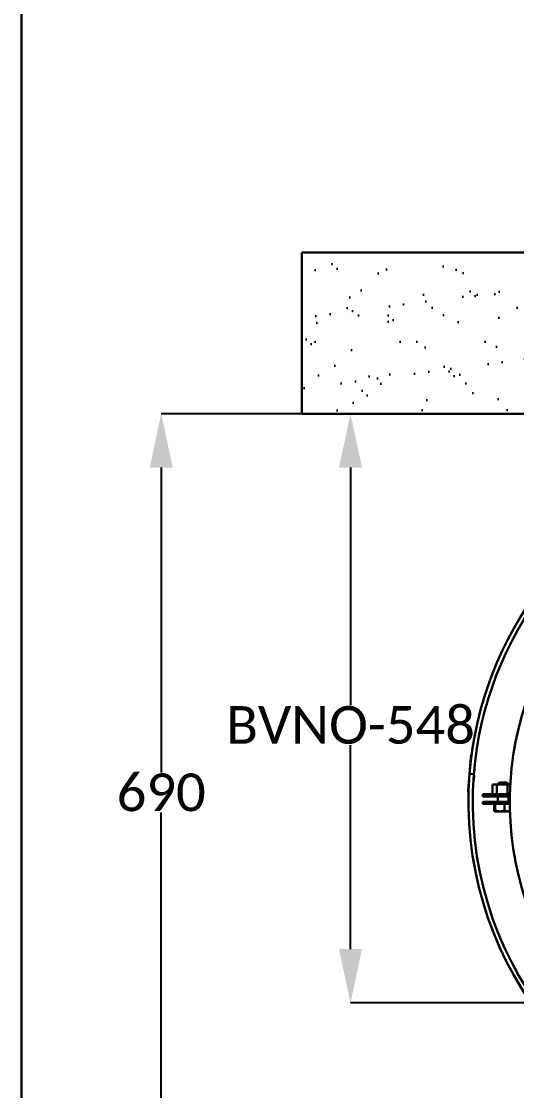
# Model space of a CAD drawing. Header units: millimetres. Extents: x 13935 to 21534, y -198 to 9202.
# Drawn here: x 14011 to 14472, y 317 to 1311 of the extents above; entities that cross this region are included whole.
import ezdxf

# ---------------------------------------------------------------- set-up
doc = ezdxf.new("R2010")
doc.units = ezdxf.units.MM
doc.header["$LTSCALE"] = 326.7
doc.header["$PDMODE"] = 3
doc.header["$PDSIZE"] = 8
doc.layers.get('0').update_dxf_attribs({"linetype": 'CONTINUOUS'})
doc.layers.get('Defpoints').update_dxf_attribs({"linetype": 'CONTINUOUS'})
doc.styles.get("Standard").update_dxf_attribs({"font": 'calibri.ttf'})
doc.dimstyles.get("Standard").update_dxf_attribs({"dimtxt": 35, "dimasz": 35, "dimexe": 0.08, "dimexo": 1, "dimtad": 1, "dimdsep": 46, "dimtxsty": 'Standard', "dimblk": '_FILLED', "dimblk1": '_FILLED', "dimblk2": '_FILLED', "dimcen": 0.09, "dimazin": 2, "dimtol": 1, "dimtp": 0.01, "dimtm": 0.01, "dimtfac": 1, "dimtofl": 0, "dimtmove": 0, "dimatfit": 3, "dimldrblk": '_FILLED', "dimfxl": 1, "dimtolj": 1, "dimarcsym": 0})

# ---------------------------------------------------------------- blocks, each defined once
blk = doc.blocks.new('_FILLED')
at = {"color": 0, "linetype": 'ByBlock'}
blk.add_solid([(0, 0), (-1, 0.214), (-1, -0.214)], dxfattribs=at)
blk = doc.blocks.new('*D1983')
at = {"color": 0, "linetype": 'ByBlock', "lineweight": -2}
for p, q in [((14784.81, 946.34), (14317.36, 946.34)), ((14317.44, 896.34), (14317.44, 675.2)), ((14317.44, 448.29), (14317.44, 638.09)), ((14821.9, 398.29), (14317.36, 398.29))]:
    blk.add_line(p, q, dxfattribs=at)
at = {"layer": 'Defpoints', "color": 0}
for p in [(14317.44, 946.34), (14785.81, 946.34), (14822.9, 398.29)]:
    blk.add_point(p, dxfattribs=at)
at = {"color": 0, "linetype": 'ByBlock', "lineweight": -2, "xscale": 50, "yscale": 50, "zscale": 50}
for p, rotation in [((14317.44, 946.34), 90), ((14317.44, 398.29), 270)]:
    blk.add_blockref('_FILLED', p, dxfattribs=dict(at, rotation=rotation))
at = {"color": 0, "lineweight": 30, "insert": (14317.44, 656.65), "char_height": 35, "attachment_point": 5}
blk.add_mtext('\\A1;\\A1;BVNO-548', dxfattribs=at)
blk = doc.blocks.new('*D1984')
at = {"color": 0, "linetype": 'ByBlock', "lineweight": -2}
for p, q in [((14745.66, 946.34), (14141.18, 946.34)), ((14141.26, 896.34), (14141.26, 612.5)), ((14141.26, 305.28), (14141.26, 575.39)), ((14756.24, 255.28), (14141.18, 255.28))]:
    blk.add_line(p, q, dxfattribs=at)
at = {"layer": 'Defpoints', "color": 0}
for p in [(14141.26, 946.34), (14746.66, 946.34), (14757.24, 255.28)]:
    blk.add_point(p, dxfattribs=at)
at = {"color": 0, "linetype": 'ByBlock', "lineweight": -2, "xscale": 50, "yscale": 50, "zscale": 50}
for p, rotation in [((14141.26, 946.34), 90), ((14141.26, 255.28), 270)]:
    blk.add_blockref('_FILLED', p, dxfattribs=dict(at, rotation=rotation))
at = {"color": 0, "lineweight": 30, "insert": (14141.26, 593.94), "char_height": 35, "attachment_point": 5}
blk.add_mtext('\\A1;\\A1;690', dxfattribs=at)

msp = doc.modelspace()

# ---------------------------------------------------------------- hatches: boundary and pattern name
at = {"lineweight": 30}
h = msp.add_hatch(dxfattribs=at)
h.set_pattern_fill('AR-SAND', color=256)
h.set_pattern_definition([(37.5, (-592.42, -0.783), (-1.60003, 48.94132), [0, -38.608, 0, -43.18, 0, -41.275]), (7.5, (-592.42, -0.78), (44.95233, 71.6825), [0, -20.828, 0, -34.798, 0, -13.335]), (327.5, (-623.663, -0.783), (79.09924, 0.14372), [0, -12.7, 0, -45.72, 0, -59.69]), (317.5, (-623.66, -0.78), (76.35565, 22.29293), [0, -6.35, 0, -29.972, 0, -34.29])])
h.paths.add_polyline_path([(14647.73775, 946.34483), (14647.73775, 1096.34483), (14272.23775, 1096.34483), (14272.23775, 946.34483), (14597.23775, 946.34483)])
edge = h.paths.add_edge_path()
edge.add_line((15792.30508, 946.34483), (16154.04418, 946.34483))
edge.add_line((16154.04418, 946.34483), (16154.04418, 982.60566))
edge.add_line((16154.04418, 982.60566), (16154.04418, 1006.10566))
edge.add_line((16154.04418, 1006.10566), (16154.04418, 1028.62159))
edge.add_line((16154.04418, 1028.62159), (16154.04418, 1029.60566))
edge.add_line((16154.04418, 1029.60566), (16154.04418, 1074.59834))
edge.add_line((16154.04418, 1074.59834), (16154.04418, 1096.34483))
edge.add_line((16154.04418, 1096.34483), (16086.73916, 1096.34483))
edge.add_line((16086.73916, 1096.34483), (14866.83469, 1096.34483))
edge.add_line((14866.83469, 1096.34483), (14866.83469, 946.34483))
edge.add_line((14866.83469, 946.34483), (14917.23775, 946.34483))
edge.add_line((14917.23775, 946.34483), (15524.15136, 946.34483))
edge.add_line((15524.15297, 946.34483), (15553.15297, 946.34483))
edge.add_line((15553.15297, 946.34483), (15584.14118, 946.34483))
edge.add_line((15584.14118, 946.34483), (15636.81947, 946.34483))
edge.add_line((15636.81947, 946.34483), (15671.84951, 946.34483))
edge.add_line((15671.84951, 946.34483), (15678.58209, 946.34483))
edge.add_line((15678.58209, 946.34483), (15707.95386, 946.34483))
edge.add_line((15707.95386, 946.34483), (15737.96739, 946.34483))
edge.add_line((15737.96739, 946.34483), (15766.96907, 946.34483))
edge.add_line((15766.96907, 946.34483), (15769.89882, 946.34483))
edge.add_line((15769.89882, 946.34483), (15792.30508, 946.34483))

# ---------------------------------------------------------------- linework, layer by layer
for p, q in [((14272.23775, 946.34483), (14272.23775, 1096.34483)), ((14272.23775, 1096.34483), (16154.04418, 1096.34483))]:
    msp.add_line(p, q, dxfattribs=at)
at = {"linetype": 'Continuous', "lineweight": 30}
for p, q in [((16154.04418, 946.34483), (14272.23775, 946.34483)), ((14429.44035, 626.16114), (14428.58411, 615.29482)), ((14427.93996, 607.12016), (14427.08372, 596.25384)), ((14432.24515, 610.89363), (14428.25752, 611.20785)), ((14432.25293, 610.99211), (14428.26539, 611.30754)), ((14431.95543, 606.90406), (14432.23117, 606.88233)), ((14432.10931, 605.33588), (14432.47211, 609.94003)), ((14432.23633, 610.22055), (14432.47211, 609.94003)), ((14432.64373, 612.11807), (14432.38498, 611.90081)), ((14432.88311, 615.15596), (14432.51626, 615.59242)), ((14432.5733, 616.3162), (14432.97307, 616.29762)), ((14432.58387, 614.87934), (14432.8596, 614.85761)), ((14432.64373, 612.11807), (14432.98423, 616.43915)), ((14432.10931, 605.33588), (14431.70953, 605.35446)), ((14431.76131, 606.0115), (14432.19097, 606.37226)), ((14449.61601, 601.30724), (14453.68844, 601.30845)), ((14449.61601, 592.30724), (14449.61601, 601.30724)), ((14453.68844, 601.30845), (14463.63424, 601.30859)), ((14453.68844, 592.30845), (14453.68844, 601.30845)), ((14454.5618, 601.80737), (14456.0618, 603.30737)), ((14454.5618, 601.80737), (14460.20651, 601.80803)), ((14454.5618, 601.80737), (14454.5618, 601.30737)), ((14456.06195, 603.30737), (14460.0131, 603.30784)), ((14460.0131, 603.30784), (14463.06168, 603.30737)), ((14460.20651, 601.80803), (14464.5618, 601.80737)), ((14464.5618, 601.80737), (14463.0618, 603.30737)), ((14463.63424, 592.30859), (14463.63424, 601.30859)), ((14463.63424, 601.30859), (14466.52791, 601.30806)), ((14464.5618, 601.80737), (14464.5618, 601.30842)), ((14440.7018, 592.3083), (14465.86805, 592.3087)), ((14440.7018, 592.3083), (14440.7018, 590.3083)), ((14465.95801, 590.3087), (14440.7018, 590.3083)), ((14453.68844, 592.30845), (14449.61601, 592.30724)), ((14463.63424, 592.30859), (14453.68844, 592.30845)), ((14454.5618, 590.3087), (14454.5618, 585.30768)), ((14464.5618, 590.3087), (14464.5618, 585.30768)), ((14440.7018, 585.3083), (14466.18291, 585.3087)), ((14440.7018, 585.3083), (14440.7018, 583.3083)), ((14466.27287, 583.3087), (14440.7018, 583.3083)), ((14451.03303, 577.17143), (14451.03303, 583.3069)), ((14452.22414, 577.17265), (14452.22414, 583.30812)), ((14460.75292, 577.17312), (14460.75292, 583.30859)), ((14451.62859, 576.45751), (14451.49422, 576.49652)), ((14456.48853, 576.45836), (14451.56193, 576.4573)), ((14466.58101, 576.45788), (14456.48853, 576.45836))]:
    msp.add_line(p, q, dxfattribs=at)
at = {"color": 0, "linetype": 'Continuous', "lineweight": 30}
msp.add_lwpolyline([(14011.10907, -197.5909), (14011.10907, 4206.29375), (20869.94438, 4206.29375), (20869.94438, -197.5909)], dxfattribs=at)
at = {"linetype": 'Continuous', "lineweight": 30}
for centre, radius, start, end in [((14757.23775, 585.28483), 330, 109.4056522, 175.4771485), ((14757.23775, 585.28483), 326, 109.65658376, 175.4771485), ((14757.23775, 585.28483), 291.6, 138.8785686, 218.68078885), ((14439.40945, 625.37559), 10, 153.03913676, 175.49451086), ((14757.23775, 585.28483), 330, 175.49451086, 340.99095764), ((14757.23775, 585.28483), 326, 175.49451086, 343.47603738), ((14437.05281, 595.4683), 10, 175.49451086, 198.11815585)]:
    msp.add_arc(centre, radius, start, end, dxfattribs=at)
for points, knots in [([(14451.49422, 576.49646), (14451.39674, 576.55276), (14451.21991, 576.77912), (14451.09929, 577.02316), (14451.03303, 577.17143)], [0, 0, 0, 0, 0.409379335, 1, 1, 1, 1]), ([(14452.22414, 577.17265), (14452.17932, 577.07225), (14452.0903, 576.88993), (14451.92899, 576.6255), (14451.74777, 576.45752), (14451.62859, 576.45751)], [0, 0, 0, 0, 0.34428136, 0.626846056, 1, 1, 1, 1]), ([(14456.48853, 576.45836), (14455.76723, 576.45822), (14454.31937, 576.59535), (14452.91538, 576.95656), (14452.22414, 577.17265)], [0, 0, 0, 0, 0.498988016, 1, 1, 1, 1]), ([(14460.75292, 577.17312), (14460.06169, 576.95696), (14458.65771, 576.59558), (14457.20983, 576.4583), (14456.48853, 576.45836)], [0, 0, 0, 0, 0.501016721, 1, 1, 1, 1]), ([(14464.42175, 576.45822), (14463.80031, 576.45819), (14462.54691, 576.59711), (14461.34443, 576.9581), (14460.75292, 577.17312)], [0, 0, 0, 0, 0.496822791, 1, 1, 1, 1]), ([(14466.57036, 576.71486), (14466.39362, 576.67374), (14465.68649, 576.52722), (14464.96245, 576.45808), (14464.42175, 576.45822)], [0, 0, 0, 0, 0.251264364, 1, 1, 1, 1])]:
    msp.add_open_spline(points, degree=3, knots=knots, dxfattribs=at)

# ---------------------------------------------------------------- dimensions: what is measured, and where the dimension line sits
at = {"linetype": 'ByBlock', "lineweight": 30}
for base, p1, p2, text, picture, middle in [((14141.25755, 946.34483), (14757.23775, 255.28483), (14746.65931, 946.34483), '\\A1;690', '*D1984', (14141.25755, 593.94432)), ((14317.43625, 946.34483), (14822.90065, 398.29442), (14785.80761, 946.34483), '\\A1;BVNO-548', '*D1983', (14317.43625, 656.64651))]:
    dim = msp.add_linear_dim(base=base, p1=p1, p2=p2, angle=90, text=text, dimstyle='Standard', override={"dimasz": 50, "dimtad": 0, "dimtih": 1, "dimtoh": 1, "dimdec": 4, "dimzin": 0, "dimtxsty": 'Standard', "dimcen": 53.46, "dimadec": 0, "dimazin": 0, "dimtdec": 4, "dimtzin": 0}, dxfattribs=at)
    dim.commit()
    dim.dimension.update_dxf_attribs({"geometry": picture, "text_midpoint": middle, "dimtype": 160})

doc.saveas('drawing.dxf')
